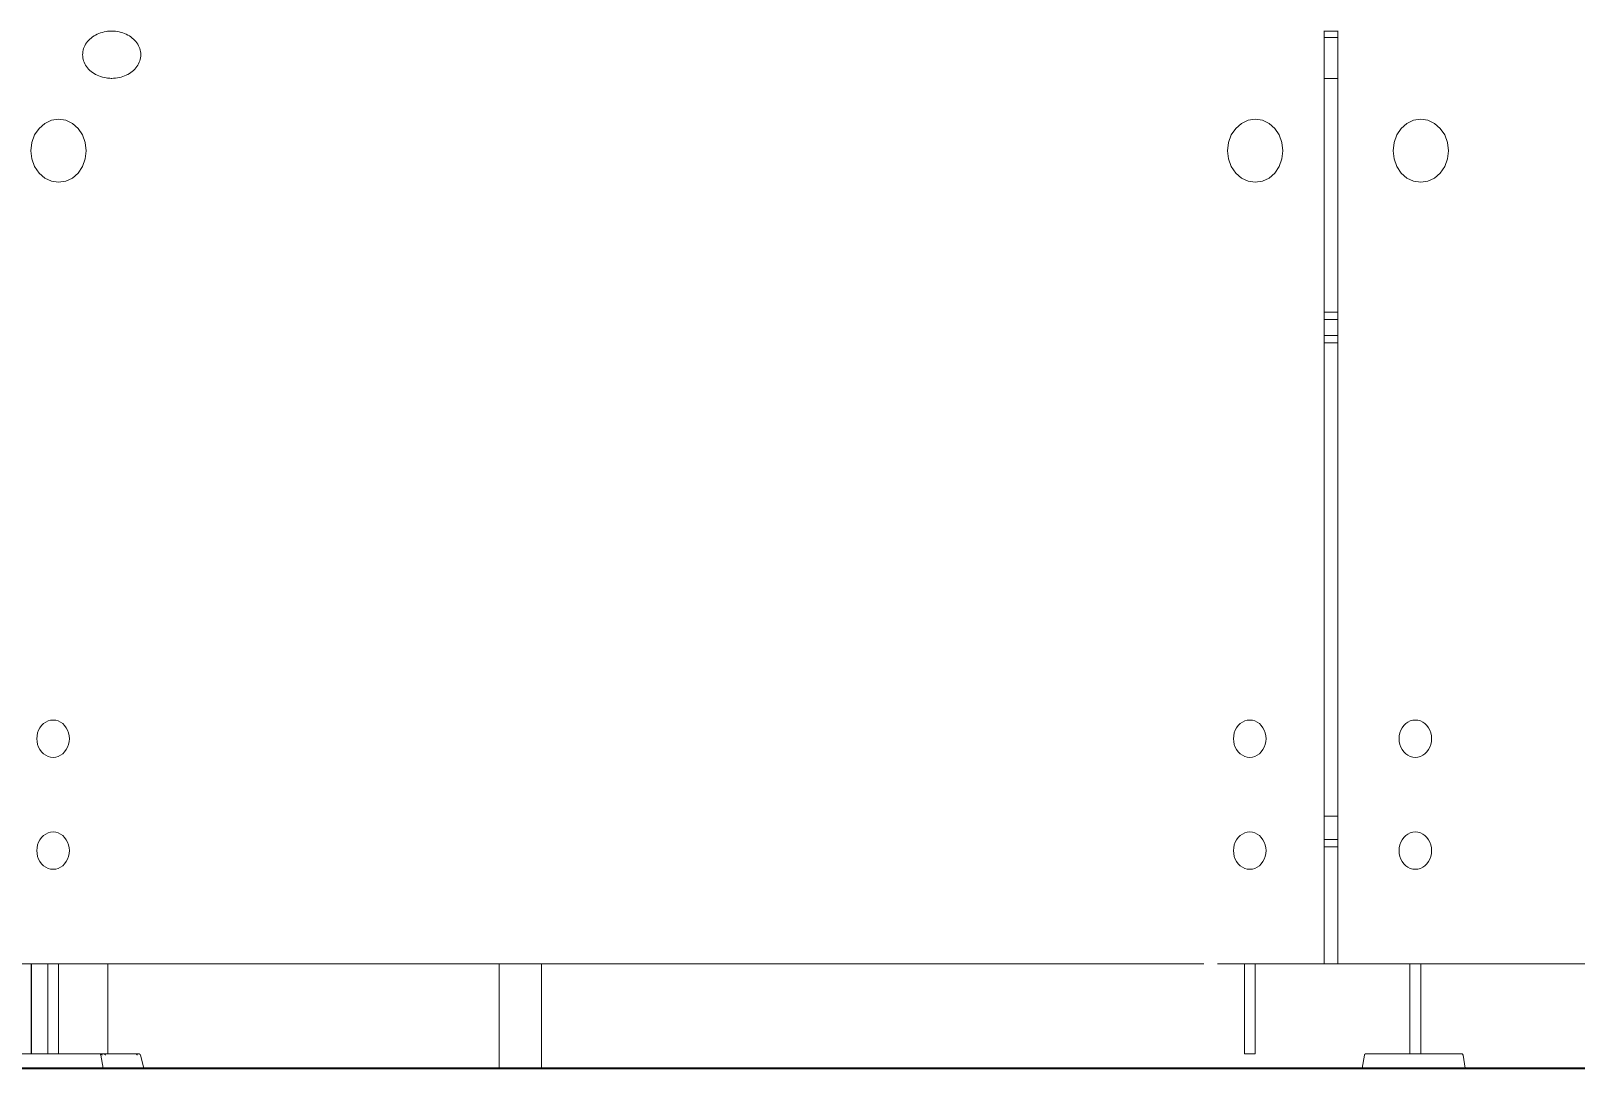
# Model space of a CAD drawing. Header units: inches. Extents: x 136316 to 139491, y -21083 to -17511.
# Drawn here: x 138149.6 to 138202.7, y -19833.2 to -19797.6 of the extents above; entities that cross this region are included whole.
import ezdxf

# ---------------------------------------------------------------- set-up
doc = ezdxf.new("R2010")
doc.units = ezdxf.units.IN
doc.header["$LTSCALE"] = 0.5
doc.header["$MEASUREMENT"] = 0
doc.layers.add('wall', color=1, linetype='Continuous', lineweight=40)
doc.layers.add('window', color=4, linetype='Continuous', lineweight=13)

msp = doc.modelspace()

# ---------------------------------------------------------------- linework, layer by layer
at = {"layer": 'wall'}
msp.add_line((138147.746, -19833.194), (138232.523, -19833.194), dxfattribs=at)
at = {"layer": 'window'}
for p, q in [((138151.917, -19797.728), (138151.861, -19797.756)), ((138151.974, -19797.703), (138151.917, -19797.728)), ((138152.034, -19797.681), (138151.974, -19797.703)), ((138152.095, -19797.662), (138152.034, -19797.681)), ((138152.157, -19797.647), (138152.095, -19797.662)), ((138152.221, -19797.635), (138152.157, -19797.647)), ((138152.285, -19797.626), (138152.221, -19797.635)), ((138152.285, -19797.626), (138152.268, -19797.626)), ((138152.333, -19797.621), (138152.285, -19797.626)), ((138152.35, -19797.621), (138152.333, -19797.621)), ((138152.398, -19797.619), (138152.35, -19797.621)), ((138152.415, -19797.619), (138152.398, -19797.619)), ((138152.48, -19797.621), (138152.415, -19797.619)), ((138152.545, -19797.626), (138152.48, -19797.621)), ((138152.61, -19797.635), (138152.545, -19797.626)), ((138152.673, -19797.647), (138152.61, -19797.635)), ((138152.736, -19797.662), (138152.673, -19797.647)), ((138152.797, -19797.681), (138152.736, -19797.662)), ((138152.856, -19797.703), (138152.797, -19797.681)), ((138152.913, -19797.728), (138152.856, -19797.703)), ((138152.969, -19797.756), (138152.913, -19797.728)), ((138194.026, -19797.606), (138194.026, -19829.614)), ((138194.499, -19797.619), (138194.026, -19797.619)), ((138194.499, -19829.614), (138194.499, -19797.606)), ((138151.452, -19798.22), (138151.438, -19798.272)), ((138151.471, -19798.169), (138151.452, -19798.22)), ((138151.494, -19798.12), (138151.471, -19798.169)), ((138151.521, -19798.071), (138151.494, -19798.12)), ((138151.552, -19798.024), (138151.521, -19798.071)), ((138151.586, -19797.979), (138151.552, -19798.024)), ((138151.624, -19797.936), (138151.586, -19797.979)), ((138151.666, -19797.895), (138151.624, -19797.936)), ((138151.71, -19797.856), (138151.666, -19797.895)), ((138151.758, -19797.82), (138151.71, -19797.856)), ((138151.808, -19797.787), (138151.758, -19797.82)), ((138151.861, -19797.756), (138151.808, -19797.787)), ((138153.022, -19797.787), (138152.969, -19797.756)), ((138153.072, -19797.82), (138153.022, -19797.787)), ((138153.12, -19797.856), (138153.072, -19797.82)), ((138153.165, -19797.895), (138153.12, -19797.856)), ((138153.206, -19797.936), (138153.165, -19797.895)), ((138153.244, -19797.979), (138153.206, -19797.936)), ((138153.278, -19798.024), (138153.244, -19797.979)), ((138153.309, -19798.071), (138153.278, -19798.024)), ((138153.336, -19798.12), (138153.309, -19798.071)), ((138153.359, -19798.169), (138153.336, -19798.12)), ((138153.378, -19798.22), (138153.359, -19798.169)), ((138153.393, -19798.272), (138153.378, -19798.22)), ((138194.026, -19797.834), (138194.499, -19797.834)), ((138151.421, -19798.377), (138151.418, -19798.43)), ((138151.418, -19798.43), (138151.421, -19798.483)), ((138151.427, -19798.324), (138151.421, -19798.377)), ((138151.421, -19798.483), (138151.427, -19798.536)), ((138151.438, -19798.272), (138151.427, -19798.324)), ((138151.427, -19798.536), (138151.438, -19798.588)), ((138151.438, -19798.588), (138151.452, -19798.64)), ((138151.452, -19798.64), (138151.471, -19798.69)), ((138151.471, -19798.69), (138151.494, -19798.74)), ((138151.494, -19798.74), (138151.521, -19798.788)), ((138151.521, -19798.788), (138151.552, -19798.835)), ((138153.278, -19798.835), (138153.309, -19798.788)), ((138153.309, -19798.788), (138153.336, -19798.74)), ((138153.336, -19798.74), (138153.359, -19798.69)), ((138153.359, -19798.69), (138153.378, -19798.64)), ((138153.378, -19798.64), (138153.393, -19798.588)), ((138153.403, -19798.324), (138153.393, -19798.272)), ((138153.393, -19798.588), (138153.403, -19798.536)), ((138153.41, -19798.377), (138153.403, -19798.324)), ((138153.403, -19798.536), (138153.41, -19798.483)), ((138153.412, -19798.43), (138153.41, -19798.377)), ((138153.41, -19798.483), (138153.412, -19798.43)), ((138151.552, -19798.835), (138151.586, -19798.88)), ((138151.586, -19798.88), (138151.624, -19798.923)), ((138151.624, -19798.923), (138151.666, -19798.965)), ((138151.666, -19798.965), (138151.71, -19799.003)), ((138151.71, -19799.003), (138151.758, -19799.04)), ((138151.758, -19799.04), (138151.808, -19799.073)), ((138151.808, -19799.073), (138151.861, -19799.104)), ((138151.861, -19799.104), (138151.891, -19799.119)), ((138151.891, -19799.119), (138151.917, -19799.132)), ((138151.917, -19799.132), (138151.974, -19799.157)), ((138151.974, -19799.157), (138152.034, -19799.179)), ((138152.034, -19799.179), (138152.095, -19799.198)), ((138152.095, -19799.198), (138152.157, -19799.213)), ((138152.157, -19799.213), (138152.221, -19799.225)), ((138152.221, -19799.225), (138152.285, -19799.234)), ((138152.285, -19799.234), (138152.268, -19799.234)), ((138152.285, -19799.234), (138152.333, -19799.239)), ((138152.35, -19799.239), (138152.333, -19799.239)), ((138152.35, -19799.239), (138152.398, -19799.241)), ((138152.415, -19799.241), (138152.398, -19799.241)), ((138152.415, -19799.241), (138152.48, -19799.239)), ((138152.48, -19799.239), (138152.545, -19799.234)), ((138152.545, -19799.234), (138152.61, -19799.225)), ((138152.61, -19799.225), (138152.673, -19799.213)), ((138152.673, -19799.213), (138152.736, -19799.198)), ((138152.736, -19799.198), (138152.797, -19799.179)), ((138152.797, -19799.179), (138152.856, -19799.157)), ((138152.856, -19799.157), (138152.913, -19799.132)), ((138152.913, -19799.132), (138152.94, -19799.119)), ((138152.94, -19799.119), (138152.969, -19799.104)), ((138152.969, -19799.104), (138153.022, -19799.073)), ((138153.022, -19799.073), (138153.072, -19799.04)), ((138153.072, -19799.04), (138153.12, -19799.003)), ((138153.12, -19799.003), (138153.165, -19798.965)), ((138153.165, -19798.965), (138153.206, -19798.923)), ((138153.206, -19798.923), (138153.244, -19798.88)), ((138153.244, -19798.88), (138153.278, -19798.835)), ((138194.499, -19799.241), (138194.026, -19799.241)), ((138149.922, -19800.956), (138150.118, -19800.784)), ((138150.118, -19800.784), (138150.347, -19800.676)), ((138150.347, -19800.676), (138150.592, -19800.639)), ((138150.837, -19800.676), (138150.592, -19800.639)), ((138150.837, -19800.676), (138151.065, -19800.784)), ((138151.262, -19800.956), (138151.065, -19800.784)), ((138190.992, -19800.956), (138191.188, -19800.784)), ((138191.188, -19800.784), (138191.417, -19800.676)), ((138191.417, -19800.676), (138191.662, -19800.639)), ((138191.907, -19800.676), (138191.662, -19800.639)), ((138191.907, -19800.676), (138192.135, -19800.784)), ((138192.332, -19800.956), (138192.135, -19800.784)), ((138196.674, -19800.956), (138196.87, -19800.784)), ((138196.87, -19800.784), (138197.098, -19800.676)), ((138197.098, -19800.676), (138197.344, -19800.639)), ((138197.589, -19800.676), (138197.344, -19800.639)), ((138197.589, -19800.676), (138197.817, -19800.784)), ((138198.013, -19800.956), (138197.817, -19800.784)), ((138149.677, -19801.442), (138149.645, -19801.723)), ((138149.677, -19801.442), (138149.771, -19801.181)), ((138149.771, -19801.181), (138149.922, -19800.956)), ((138151.262, -19800.956), (138151.412, -19801.181)), ((138151.507, -19801.442), (138151.412, -19801.181)), ((138151.507, -19801.442), (138151.539, -19801.723)), ((138190.747, -19801.442), (138190.715, -19801.723)), ((138190.747, -19801.442), (138190.841, -19801.181)), ((138190.841, -19801.181), (138190.992, -19800.956)), ((138192.332, -19800.956), (138192.482, -19801.181)), ((138192.577, -19801.442), (138192.482, -19801.181)), ((138192.577, -19801.442), (138192.609, -19801.723)), ((138196.429, -19801.442), (138196.396, -19801.723)), ((138196.429, -19801.442), (138196.523, -19801.181)), ((138196.523, -19801.181), (138196.674, -19800.956)), ((138198.013, -19800.956), (138198.164, -19801.181)), ((138198.258, -19801.442), (138198.164, -19801.181)), ((138198.258, -19801.442), (138198.291, -19801.723)), ((138149.645, -19801.723), (138149.677, -19802.003)), ((138151.507, -19802.003), (138151.539, -19801.723)), ((138190.715, -19801.723), (138190.747, -19802.003)), ((138192.577, -19802.003), (138192.609, -19801.723)), ((138196.396, -19801.723), (138196.429, -19802.003)), ((138198.258, -19802.003), (138198.291, -19801.723)), ((138149.771, -19802.265), (138149.677, -19802.003)), ((138149.922, -19802.489), (138149.771, -19802.265)), ((138149.922, -19802.489), (138150.118, -19802.662)), ((138151.065, -19802.662), (138151.262, -19802.489)), ((138151.412, -19802.265), (138151.262, -19802.489)), ((138151.507, -19802.003), (138151.412, -19802.265)), ((138190.841, -19802.265), (138190.747, -19802.003)), ((138190.992, -19802.489), (138190.841, -19802.265)), ((138190.992, -19802.489), (138191.188, -19802.662)), ((138192.135, -19802.662), (138192.332, -19802.489)), ((138192.482, -19802.265), (138192.332, -19802.489)), ((138192.577, -19802.003), (138192.482, -19802.265)), ((138196.523, -19802.265), (138196.429, -19802.003)), ((138196.674, -19802.489), (138196.523, -19802.265)), ((138196.674, -19802.489), (138196.87, -19802.662)), ((138197.817, -19802.662), (138198.013, -19802.489)), ((138198.164, -19802.265), (138198.013, -19802.489)), ((138198.258, -19802.003), (138198.164, -19802.265)), ((138150.118, -19802.662), (138150.347, -19802.77)), ((138150.347, -19802.77), (138150.592, -19802.807)), ((138150.592, -19802.807), (138150.837, -19802.77)), ((138150.837, -19802.77), (138151.065, -19802.662)), ((138191.188, -19802.662), (138191.417, -19802.77)), ((138191.417, -19802.77), (138191.662, -19802.807)), ((138191.662, -19802.807), (138191.907, -19802.77)), ((138191.907, -19802.77), (138192.135, -19802.662)), ((138196.87, -19802.662), (138197.098, -19802.77)), ((138197.098, -19802.77), (138197.344, -19802.807)), ((138197.344, -19802.807), (138197.589, -19802.77)), ((138197.589, -19802.77), (138197.817, -19802.662)), ((138194.026, -19807.264), (138194.499, -19807.264)), ((138194.499, -19807.508), (138194.026, -19807.508)), ((138194.026, -19808.067), (138194.499, -19808.067)), ((138194.026, -19808.311), (138194.499, -19808.311)), ((138149.907, -19821.603), (138149.873, -19821.696)), ((138149.953, -19821.517), (138149.907, -19821.603)), ((138150.01, -19821.441), (138149.953, -19821.517)), ((138150.077, -19821.376), (138150.01, -19821.441)), ((138150.151, -19821.323), (138150.077, -19821.376)), ((138150.232, -19821.285), (138150.151, -19821.323)), ((138150.232, -19821.285), (138150.318, -19821.261)), ((138150.318, -19821.261), (138150.405, -19821.253)), ((138150.493, -19821.261), (138150.405, -19821.253)), ((138150.578, -19821.285), (138150.493, -19821.261)), ((138150.659, -19821.323), (138150.578, -19821.285)), ((138150.659, -19821.323), (138150.734, -19821.376)), ((138150.801, -19821.441), (138150.734, -19821.376)), ((138150.858, -19821.517), (138150.801, -19821.441)), ((138150.904, -19821.603), (138150.858, -19821.517)), ((138150.937, -19821.696), (138150.904, -19821.603)), ((138190.977, -19821.603), (138190.943, -19821.696)), ((138191.023, -19821.517), (138190.977, -19821.603)), ((138191.08, -19821.441), (138191.023, -19821.517)), ((138191.147, -19821.376), (138191.08, -19821.441)), ((138191.221, -19821.323), (138191.147, -19821.376)), ((138191.302, -19821.285), (138191.221, -19821.323)), ((138191.302, -19821.285), (138191.388, -19821.261)), ((138191.388, -19821.261), (138191.475, -19821.253)), ((138191.563, -19821.261), (138191.475, -19821.253)), ((138191.648, -19821.285), (138191.563, -19821.261)), ((138191.729, -19821.323), (138191.648, -19821.285)), ((138191.729, -19821.323), (138191.804, -19821.376)), ((138191.871, -19821.441), (138191.804, -19821.376)), ((138191.928, -19821.517), (138191.871, -19821.441)), ((138191.974, -19821.603), (138191.928, -19821.517)), ((138192.007, -19821.696), (138191.974, -19821.603)), ((138196.659, -19821.603), (138196.625, -19821.696)), ((138196.705, -19821.517), (138196.659, -19821.603)), ((138196.762, -19821.441), (138196.705, -19821.517)), ((138196.828, -19821.376), (138196.762, -19821.441)), ((138196.903, -19821.323), (138196.828, -19821.376)), ((138196.984, -19821.285), (138196.903, -19821.323)), ((138196.984, -19821.285), (138197.07, -19821.261)), ((138197.07, -19821.261), (138197.157, -19821.253)), ((138197.245, -19821.261), (138197.157, -19821.253)), ((138197.33, -19821.285), (138197.245, -19821.261)), ((138197.411, -19821.323), (138197.33, -19821.285)), ((138197.411, -19821.323), (138197.486, -19821.376)), ((138197.553, -19821.441), (138197.486, -19821.376)), ((138197.61, -19821.517), (138197.553, -19821.441)), ((138197.655, -19821.603), (138197.61, -19821.517)), ((138197.689, -19821.696), (138197.655, -19821.603)), ((138149.853, -19821.793), (138149.846, -19821.893)), ((138149.846, -19821.893), (138149.853, -19821.994)), ((138149.853, -19821.793), (138149.873, -19821.696)), ((138149.853, -19821.994), (138149.873, -19822.091)), ((138149.873, -19822.091), (138149.907, -19822.184)), ((138150.904, -19822.184), (138150.937, -19822.091)), ((138150.958, -19821.793), (138150.937, -19821.696)), ((138150.937, -19822.091), (138150.958, -19821.994)), ((138150.965, -19821.893), (138150.958, -19821.793)), ((138150.958, -19821.994), (138150.965, -19821.893)), ((138190.923, -19821.793), (138190.916, -19821.893)), ((138190.916, -19821.893), (138190.923, -19821.994)), ((138190.923, -19821.793), (138190.943, -19821.696)), ((138190.923, -19821.994), (138190.943, -19822.091)), ((138190.943, -19822.091), (138190.977, -19822.184)), ((138191.974, -19822.184), (138192.007, -19822.091)), ((138192.028, -19821.793), (138192.007, -19821.696)), ((138192.007, -19822.091), (138192.028, -19821.994)), ((138192.035, -19821.893), (138192.028, -19821.793)), ((138192.028, -19821.994), (138192.035, -19821.893)), ((138196.605, -19821.793), (138196.598, -19821.893)), ((138196.598, -19821.893), (138196.605, -19821.994)), ((138196.605, -19821.793), (138196.625, -19821.696)), ((138196.605, -19821.994), (138196.625, -19822.091)), ((138196.625, -19822.091), (138196.659, -19822.184)), ((138197.655, -19822.184), (138197.689, -19822.091)), ((138197.71, -19821.793), (138197.689, -19821.696)), ((138197.689, -19822.091), (138197.71, -19821.994)), ((138197.716, -19821.893), (138197.71, -19821.793)), ((138197.71, -19821.994), (138197.716, -19821.893)), ((138149.907, -19822.184), (138149.953, -19822.27)), ((138149.953, -19822.27), (138150.01, -19822.346)), ((138150.01, -19822.346), (138150.077, -19822.411)), ((138150.151, -19822.464), (138150.077, -19822.411)), ((138150.232, -19822.502), (138150.151, -19822.464)), ((138150.318, -19822.526), (138150.232, -19822.502)), ((138150.405, -19822.534), (138150.318, -19822.526)), ((138150.405, -19822.534), (138150.493, -19822.526)), ((138150.578, -19822.502), (138150.493, -19822.526)), ((138150.578, -19822.502), (138150.659, -19822.464)), ((138150.659, -19822.464), (138150.734, -19822.411)), ((138150.734, -19822.411), (138150.801, -19822.346)), ((138150.801, -19822.346), (138150.858, -19822.27)), ((138150.858, -19822.27), (138150.904, -19822.184)), ((138190.977, -19822.184), (138191.023, -19822.27)), ((138191.023, -19822.27), (138191.08, -19822.346)), ((138191.08, -19822.346), (138191.147, -19822.411)), ((138191.221, -19822.464), (138191.147, -19822.411)), ((138191.302, -19822.502), (138191.221, -19822.464)), ((138191.388, -19822.526), (138191.302, -19822.502)), ((138191.475, -19822.534), (138191.388, -19822.526)), ((138191.475, -19822.534), (138191.563, -19822.526)), ((138191.648, -19822.502), (138191.563, -19822.526)), ((138191.648, -19822.502), (138191.729, -19822.464)), ((138191.729, -19822.464), (138191.804, -19822.411)), ((138191.804, -19822.411), (138191.871, -19822.346)), ((138191.871, -19822.346), (138191.928, -19822.27)), ((138191.928, -19822.27), (138191.974, -19822.184)), ((138196.659, -19822.184), (138196.705, -19822.27)), ((138196.705, -19822.27), (138196.762, -19822.346)), ((138196.762, -19822.346), (138196.828, -19822.411)), ((138196.903, -19822.464), (138196.828, -19822.411)), ((138196.984, -19822.502), (138196.903, -19822.464)), ((138197.07, -19822.526), (138196.984, -19822.502)), ((138197.157, -19822.534), (138197.07, -19822.526)), ((138197.157, -19822.534), (138197.245, -19822.526)), ((138197.33, -19822.502), (138197.245, -19822.526)), ((138197.33, -19822.502), (138197.411, -19822.464)), ((138197.411, -19822.464), (138197.486, -19822.411)), ((138197.486, -19822.411), (138197.553, -19822.346)), ((138197.553, -19822.346), (138197.61, -19822.27)), ((138197.61, -19822.27), (138197.655, -19822.184)), ((138194.026, -19824.55), (138194.499, -19824.55)), ((138150.01, -19825.282), (138149.953, -19825.358)), ((138150.01, -19825.282), (138150.077, -19825.217)), ((138150.151, -19825.164), (138150.077, -19825.217)), ((138150.151, -19825.164), (138150.232, -19825.126)), ((138150.232, -19825.126), (138150.318, -19825.102)), ((138150.318, -19825.102), (138150.405, -19825.094)), ((138150.493, -19825.102), (138150.405, -19825.094)), ((138150.493, -19825.102), (138150.578, -19825.126)), ((138150.578, -19825.126), (138150.659, -19825.164)), ((138150.734, -19825.217), (138150.659, -19825.164)), ((138150.801, -19825.282), (138150.734, -19825.217)), ((138150.858, -19825.358), (138150.801, -19825.282)), ((138191.08, -19825.282), (138191.023, -19825.358)), ((138191.08, -19825.282), (138191.147, -19825.217)), ((138191.221, -19825.164), (138191.147, -19825.217)), ((138191.221, -19825.164), (138191.302, -19825.126)), ((138191.302, -19825.126), (138191.388, -19825.102)), ((138191.388, -19825.102), (138191.475, -19825.094)), ((138191.563, -19825.102), (138191.475, -19825.094)), ((138191.563, -19825.102), (138191.648, -19825.126)), ((138191.648, -19825.126), (138191.729, -19825.164)), ((138191.804, -19825.217), (138191.729, -19825.164)), ((138191.871, -19825.282), (138191.804, -19825.217)), ((138191.928, -19825.358), (138191.871, -19825.282)), ((138196.762, -19825.282), (138196.705, -19825.358)), ((138196.762, -19825.282), (138196.828, -19825.217)), ((138196.903, -19825.164), (138196.828, -19825.217)), ((138196.903, -19825.164), (138196.984, -19825.126)), ((138196.984, -19825.126), (138197.07, -19825.102)), ((138197.07, -19825.102), (138197.157, -19825.094)), ((138197.245, -19825.102), (138197.157, -19825.094)), ((138197.245, -19825.102), (138197.33, -19825.126)), ((138197.33, -19825.126), (138197.411, -19825.164)), ((138197.486, -19825.217), (138197.411, -19825.164)), ((138197.553, -19825.282), (138197.486, -19825.217)), ((138197.61, -19825.358), (138197.553, -19825.282)), ((138149.853, -19825.634), (138149.846, -19825.735)), ((138149.846, -19825.735), (138149.853, -19825.835)), ((138149.873, -19825.537), (138149.853, -19825.634)), ((138149.853, -19825.835), (138149.873, -19825.932)), ((138149.907, -19825.444), (138149.873, -19825.537)), ((138149.953, -19825.358), (138149.907, -19825.444)), ((138150.904, -19825.444), (138150.858, -19825.358)), ((138150.937, -19825.537), (138150.904, -19825.444)), ((138150.958, -19825.634), (138150.937, -19825.537)), ((138150.937, -19825.932), (138150.958, -19825.835)), ((138150.965, -19825.735), (138150.958, -19825.634)), ((138150.958, -19825.835), (138150.965, -19825.735)), ((138190.923, -19825.634), (138190.916, -19825.735)), ((138190.916, -19825.735), (138190.923, -19825.835)), ((138190.943, -19825.537), (138190.923, -19825.634)), ((138190.923, -19825.835), (138190.943, -19825.932)), ((138190.977, -19825.444), (138190.943, -19825.537)), ((138191.023, -19825.358), (138190.977, -19825.444)), ((138191.974, -19825.444), (138191.928, -19825.358)), ((138192.007, -19825.537), (138191.974, -19825.444)), ((138192.028, -19825.634), (138192.007, -19825.537)), ((138192.007, -19825.932), (138192.028, -19825.835)), ((138192.035, -19825.735), (138192.028, -19825.634)), ((138192.028, -19825.835), (138192.035, -19825.735)), ((138194.499, -19825.354), (138194.026, -19825.354)), ((138194.026, -19825.598), (138194.499, -19825.598)), ((138196.605, -19825.634), (138196.598, -19825.735)), ((138196.598, -19825.735), (138196.605, -19825.835)), ((138196.625, -19825.537), (138196.605, -19825.634)), ((138196.605, -19825.835), (138196.625, -19825.932)), ((138196.659, -19825.444), (138196.625, -19825.537)), ((138196.705, -19825.358), (138196.659, -19825.444)), ((138197.655, -19825.444), (138197.61, -19825.358)), ((138197.689, -19825.537), (138197.655, -19825.444)), ((138197.71, -19825.634), (138197.689, -19825.537)), ((138197.689, -19825.932), (138197.71, -19825.835)), ((138197.716, -19825.735), (138197.71, -19825.634)), ((138197.71, -19825.835), (138197.716, -19825.735)), ((138149.873, -19825.932), (138149.907, -19826.025)), ((138149.907, -19826.025), (138149.953, -19826.111)), ((138149.953, -19826.111), (138150.01, -19826.187)), ((138150.01, -19826.187), (138150.077, -19826.253)), ((138150.077, -19826.253), (138150.151, -19826.305)), ((138150.151, -19826.305), (138150.232, -19826.343)), ((138150.232, -19826.343), (138150.318, -19826.367)), ((138150.318, -19826.367), (138150.405, -19826.375)), ((138150.405, -19826.375), (138150.493, -19826.367)), ((138150.493, -19826.367), (138150.578, -19826.343)), ((138150.578, -19826.343), (138150.659, -19826.305)), ((138150.734, -19826.253), (138150.659, -19826.305)), ((138150.734, -19826.253), (138150.801, -19826.187)), ((138150.801, -19826.187), (138150.858, -19826.111)), ((138150.858, -19826.111), (138150.904, -19826.025)), ((138150.904, -19826.025), (138150.937, -19825.932)), ((138190.943, -19825.932), (138190.977, -19826.025)), ((138190.977, -19826.025), (138191.023, -19826.111)), ((138191.023, -19826.111), (138191.08, -19826.187)), ((138191.08, -19826.187), (138191.147, -19826.253)), ((138191.147, -19826.253), (138191.221, -19826.305)), ((138191.221, -19826.305), (138191.302, -19826.343)), ((138191.302, -19826.343), (138191.388, -19826.367)), ((138191.388, -19826.367), (138191.475, -19826.375)), ((138191.475, -19826.375), (138191.563, -19826.367)), ((138191.563, -19826.367), (138191.648, -19826.343)), ((138191.648, -19826.343), (138191.729, -19826.305)), ((138191.804, -19826.253), (138191.729, -19826.305)), ((138191.804, -19826.253), (138191.871, -19826.187)), ((138191.871, -19826.187), (138191.928, -19826.111)), ((138191.928, -19826.111), (138191.974, -19826.025)), ((138191.974, -19826.025), (138192.007, -19825.932)), ((138196.625, -19825.932), (138196.659, -19826.025)), ((138196.659, -19826.025), (138196.705, -19826.111)), ((138196.705, -19826.111), (138196.762, -19826.187)), ((138196.762, -19826.187), (138196.828, -19826.253)), ((138196.828, -19826.253), (138196.903, -19826.305)), ((138196.903, -19826.305), (138196.984, -19826.343)), ((138196.984, -19826.343), (138197.07, -19826.367)), ((138197.07, -19826.367), (138197.157, -19826.375)), ((138197.157, -19826.375), (138197.245, -19826.367)), ((138197.245, -19826.367), (138197.33, -19826.343)), ((138197.33, -19826.343), (138197.411, -19826.305)), ((138197.486, -19826.253), (138197.411, -19826.305)), ((138197.486, -19826.253), (138197.553, -19826.187)), ((138197.553, -19826.187), (138197.61, -19826.111)), ((138197.61, -19826.111), (138197.655, -19826.025)), ((138197.655, -19826.025), (138197.689, -19825.932)), ((138189.898, -19829.614), (138148.9, -19829.614)), ((138149.651, -19829.614), (138149.651, -19832.703)), ((138149.663, -19832.703), (138149.663, -19829.614)), ((138150.219, -19829.614), (138150.219, -19832.703)), ((138150.592, -19832.703), (138150.592, -19829.614)), ((138152.286, -19829.614), (138152.286, -19832.703)), ((138165.715, -19833.194), (138165.715, -19829.614)), ((138167.161, -19829.614), (138167.161, -19833.194)), ((138241.523, -19829.614), (138190.371, -19829.614)), ((138191.289, -19829.614), (138191.289, -19832.703)), ((138191.662, -19832.703), (138191.662, -19829.614)), ((138196.971, -19829.614), (138196.971, -19832.703)), ((138197.344, -19832.703), (138197.344, -19829.614)), ((138148.71, -19832.703), (138149.651, -19832.703)), ((138149.651, -19832.703), (138149.663, -19832.703)), ((138149.663, -19832.703), (138150.219, -19832.703)), ((138150.219, -19832.703), (138151.989, -19832.703)), ((138151.993, -19832.703), (138151.989, -19832.703)), ((138151.997, -19832.704), (138151.993, -19832.703)), ((138152.001, -19832.704), (138151.997, -19832.704)), ((138152.004, -19832.705), (138152.001, -19832.704)), ((138152.004, -19832.705), (138152.016, -19832.703)), ((138152.008, -19832.707), (138152.004, -19832.705)), ((138152.012, -19832.708), (138152.008, -19832.707)), ((138152.123, -19832.703), (138152.012, -19832.708)), ((138152.012, -19832.708), (138152.015, -19832.71)), ((138152.018, -19832.712), (138152.015, -19832.71)), ((138152.016, -19832.703), (138152.021, -19832.703)), ((138152.018, -19832.712), (138152.022, -19832.715)), ((138152.123, -19832.703), (138152.021, -19832.703)), ((138152.025, -19832.717), (138152.022, -19832.715)), ((138152.027, -19832.72), (138152.025, -19832.717)), ((138152.03, -19832.724), (138152.027, -19832.72)), ((138152.033, -19832.727), (138152.03, -19832.724)), ((138152.035, -19832.73), (138152.033, -19832.727)), ((138152.035, -19832.73), (138152.037, -19832.734)), ((138152.037, -19832.734), (138152.039, -19832.738)), ((138152.041, -19832.742), (138152.039, -19832.738)), ((138152.051, -19832.71), (138152.056, -19832.712)), ((138152.056, -19832.712), (138152.06, -19832.715)), ((138152.06, -19832.715), (138152.065, -19832.717)), ((138152.069, -19832.72), (138152.065, -19832.717)), ((138152.069, -19832.72), (138152.072, -19832.724)), ((138152.076, -19832.727), (138152.072, -19832.724)), ((138152.076, -19832.727), (138152.079, -19832.73)), ((138152.082, -19832.734), (138152.079, -19832.73)), ((138152.084, -19832.738), (138152.082, -19832.734)), ((138152.084, -19832.738), (138152.087, -19832.742)), ((138152.128, -19832.703), (138152.123, -19832.703)), ((138152.134, -19832.704), (138152.128, -19832.703)), ((138152.139, -19832.704), (138152.134, -19832.704)), ((138152.139, -19832.704), (138152.145, -19832.705)), ((138152.15, -19832.707), (138152.145, -19832.705)), ((138152.15, -19832.707), (138152.286, -19832.703)), ((138152.155, -19832.708), (138152.15, -19832.707)), ((138153.22, -19832.703), (138152.155, -19832.708)), ((138152.155, -19832.708), (138152.16, -19832.71)), ((138152.16, -19832.71), (138152.165, -19832.712)), ((138152.165, -19832.712), (138152.169, -19832.715)), ((138152.174, -19832.717), (138152.169, -19832.715)), ((138152.174, -19832.717), (138152.178, -19832.72)), ((138152.182, -19832.724), (138152.178, -19832.72)), ((138152.185, -19832.727), (138152.182, -19832.724)), ((138152.189, -19832.73), (138152.185, -19832.727)), ((138152.189, -19832.73), (138152.192, -19832.734)), ((138152.192, -19832.734), (138152.194, -19832.738)), ((138152.197, -19832.742), (138152.194, -19832.738)), ((138153.22, -19832.703), (138153.225, -19832.703)), ((138153.326, -19832.703), (138153.225, -19832.703)), ((138153.255, -19832.71), (138153.26, -19832.712)), ((138153.26, -19832.712), (138153.264, -19832.715)), ((138153.264, -19832.715), (138153.268, -19832.717)), ((138153.272, -19832.72), (138153.268, -19832.717)), ((138153.272, -19832.72), (138153.276, -19832.724)), ((138153.279, -19832.727), (138153.276, -19832.724)), ((138153.279, -19832.727), (138153.283, -19832.73)), ((138153.285, -19832.734), (138153.283, -19832.73)), ((138153.288, -19832.738), (138153.285, -19832.734)), ((138153.288, -19832.738), (138153.29, -19832.742)), ((138153.332, -19832.703), (138153.326, -19832.703)), ((138153.337, -19832.704), (138153.332, -19832.703)), ((138153.343, -19832.704), (138153.337, -19832.704)), ((138153.343, -19832.704), (138153.348, -19832.705)), ((138153.354, -19832.707), (138153.348, -19832.705)), ((138153.359, -19832.708), (138153.354, -19832.707)), ((138153.359, -19832.708), (138153.364, -19832.71)), ((138153.364, -19832.71), (138153.368, -19832.712)), ((138153.368, -19832.712), (138153.373, -19832.715)), ((138153.377, -19832.717), (138153.373, -19832.715)), ((138153.377, -19832.717), (138153.382, -19832.72)), ((138153.385, -19832.724), (138153.382, -19832.72)), ((138153.389, -19832.727), (138153.385, -19832.724)), ((138153.392, -19832.73), (138153.389, -19832.727)), ((138153.392, -19832.73), (138153.395, -19832.734)), ((138153.395, -19832.734), (138153.398, -19832.738)), ((138153.4, -19832.742), (138153.398, -19832.738)), ((138191.289, -19832.703), (138191.662, -19832.703)), ((138195.412, -19832.738), (138195.41, -19832.742)), ((138195.412, -19832.738), (138195.413, -19832.734)), ((138195.413, -19832.734), (138195.415, -19832.73)), ((138195.418, -19832.727), (138195.415, -19832.73)), ((138195.42, -19832.724), (138195.418, -19832.727)), ((138195.423, -19832.72), (138195.42, -19832.724)), ((138195.426, -19832.717), (138195.423, -19832.72)), ((138195.429, -19832.715), (138195.426, -19832.717)), ((138195.429, -19832.715), (138195.432, -19832.712)), ((138195.435, -19832.71), (138195.432, -19832.712)), ((138195.439, -19832.708), (138195.435, -19832.71)), ((138195.439, -19832.708), (138195.443, -19832.707)), ((138195.446, -19832.705), (138195.443, -19832.707)), ((138195.45, -19832.704), (138195.446, -19832.705)), ((138195.454, -19832.704), (138195.45, -19832.704)), ((138195.454, -19832.704), (138195.458, -19832.703)), ((138195.461, -19832.703), (138195.458, -19832.703)), ((138198.741, -19832.703), (138195.461, -19832.703)), ((138198.745, -19832.703), (138198.741, -19832.703)), ((138198.749, -19832.704), (138198.745, -19832.703)), ((138198.752, -19832.704), (138198.749, -19832.704)), ((138198.756, -19832.705), (138198.752, -19832.704)), ((138198.76, -19832.707), (138198.756, -19832.705)), ((138198.763, -19832.708), (138198.76, -19832.707)), ((138198.763, -19832.708), (138198.767, -19832.71)), ((138198.77, -19832.712), (138198.767, -19832.71)), ((138198.77, -19832.712), (138198.773, -19832.715)), ((138198.776, -19832.717), (138198.773, -19832.715)), ((138198.779, -19832.72), (138198.776, -19832.717)), ((138198.782, -19832.724), (138198.779, -19832.72)), ((138198.784, -19832.727), (138198.782, -19832.724)), ((138198.787, -19832.73), (138198.784, -19832.727)), ((138198.787, -19832.73), (138198.789, -19832.734)), ((138198.789, -19832.734), (138198.791, -19832.738)), ((138198.792, -19832.742), (138198.791, -19832.738)), ((138152.042, -19832.746), (138152.041, -19832.742)), ((138152.043, -19832.75), (138152.042, -19832.746)), ((138152.043, -19832.75), (138152.044, -19832.754)), ((138152.121, -19833.194), (138152.044, -19832.754)), ((138152.089, -19832.746), (138152.087, -19832.742)), ((138152.089, -19832.746), (138152.09, -19832.75)), ((138152.09, -19832.75), (138152.091, -19832.754)), ((138152.197, -19832.742), (138152.199, -19832.746)), ((138152.2, -19832.75), (138152.199, -19832.746)), ((138152.2, -19832.75), (138152.202, -19832.754)), ((138153.292, -19832.746), (138153.29, -19832.742)), ((138153.292, -19832.746), (138153.294, -19832.75)), ((138153.294, -19832.75), (138153.295, -19832.754)), ((138153.4, -19832.742), (138153.402, -19832.746)), ((138153.404, -19832.75), (138153.402, -19832.746)), ((138153.404, -19832.75), (138153.405, -19832.754)), ((138153.516, -19833.194), (138153.405, -19832.754)), ((138195.33, -19833.194), (138195.407, -19832.754)), ((138195.409, -19832.746), (138195.407, -19832.75)), ((138195.407, -19832.75), (138195.407, -19832.754)), ((138195.41, -19832.742), (138195.409, -19832.746)), ((138198.794, -19832.746), (138198.792, -19832.742)), ((138198.795, -19832.75), (138198.794, -19832.746)), ((138198.795, -19832.75), (138198.796, -19832.754)), ((138198.872, -19833.194), (138198.796, -19832.754))]:
    msp.add_line(p, q, dxfattribs=at)

doc.saveas('drawing.dxf')
